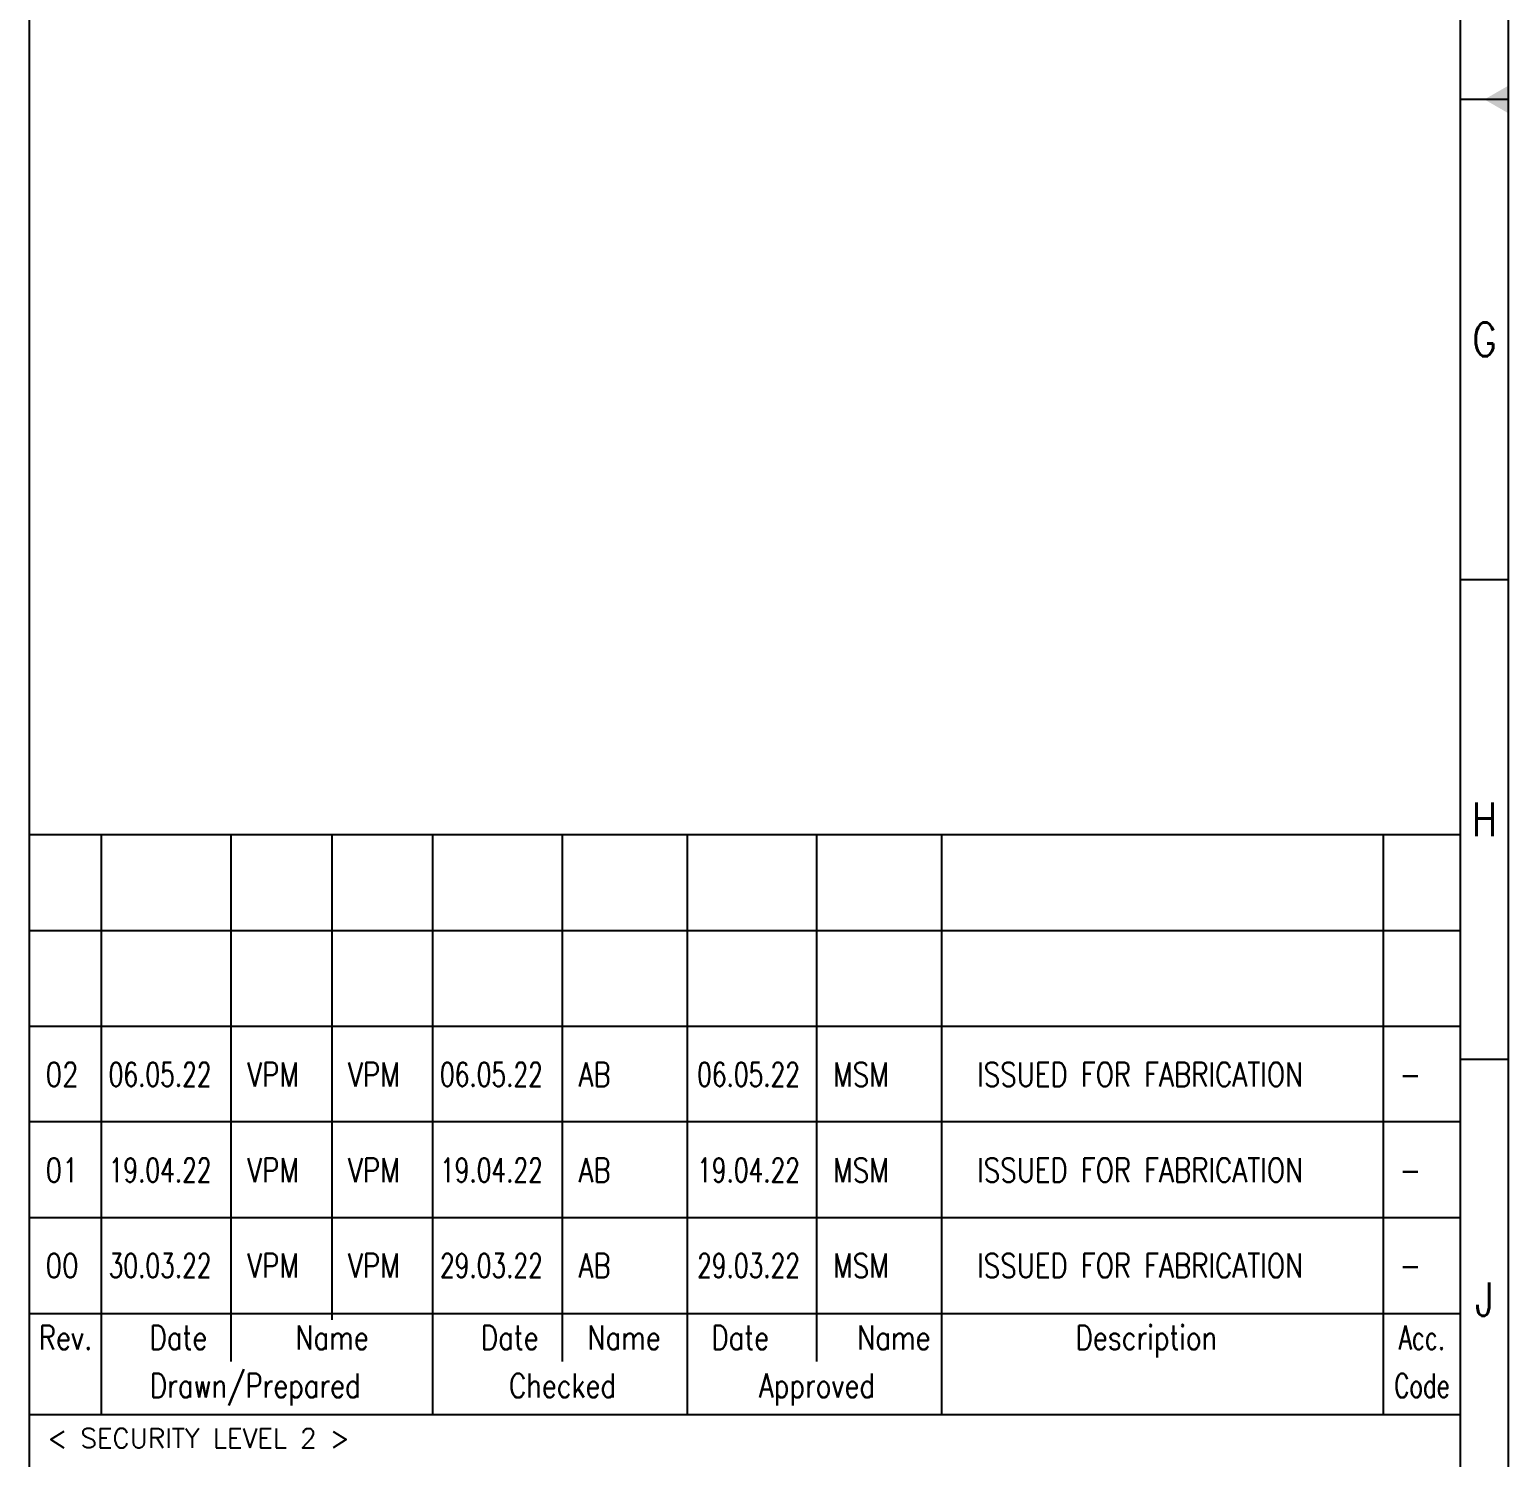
# Model space of a CAD drawing. Header units: inches. Extents: x 0 to 4002, y 0 to 2847.
# Drawn here: x 3252 to 4002, y 734 to 1459 of the extents above; entities that cross this region are included whole.
import ezdxf
from ezdxf.enums import TextEntityAlignment as Align

# ---------------------------------------------------------------- set-up
doc = ezdxf.new("R2010")
doc.units = ezdxf.units.IN
doc.header["$MEASUREMENT"] = 0
doc.styles.add('ROMANS', font='romans.shx', dxfattribs={"width": 0.85})

# ---------------------------------------------------------------- blocks, each defined once
blk = doc.blocks.new('Temp11')
for p, q in [((101660, 0), (101660, 72313)), ((101041, 619), (101041, 71694)), ((101660, 36157), (101041, 36157)), ((101041, 29965), (101660, 29965)), ((82591, 26674), (101041, 26674)), ((83519, 19193), (83519, 26674)), ((85191, 19874), (85191, 26674)), ((86491, 20412), (86491, 26674)), ((87791, 19193), (87791, 26674)), ((89463, 19874), (89463, 26674)), ((91073, 19193), (91073, 26674)), ((92744, 19874), (92744, 26674)), ((94354, 19193), (94354, 26674)), ((100050, 19193), (100050, 26674)), ((82591, 25436), (101041, 25436)), ((82591, 24203), (101041, 24203)), ((101041, 23774), (101660, 23774)), ((82591, 22969), (101041, 22969)), ((82591, 21731), (101041, 21731)), ((83519, 19193), (83519, 20802)), ((85191, 19874), (85191, 20802)), ((86491, 20493), (86491, 20802)), ((87791, 19193), (87791, 20802)), ((89463, 19874), (89463, 20802)), ((91073, 19193), (91073, 20802)), ((92744, 19874), (92744, 20802)), ((100050, 19193), (100050, 20802)), ((82591, 20493), (101041, 20493)), ((82591, 19193), (101041, 19193))]:
    blk.add_line(p, q)
at = {"linetype": 'Continuous'}
blk.add_line((82591, 619), (82591, 71694), dxfattribs=at)
blk.add_solid([(101660, 35978), (101660, 36335), (101660, 35978), (101350, 36157)])
at = {"style": 'ROMANS', "width": 0.8}
for s, p in [('G', (101350, 33061)), ('H', (101350, 26870)), ('J', (101350, 20679))]:
    blk.add_text(s, height=433, dxfattribs=at).set_placement(p, align=Align.MIDDLE_CENTER)
at = {"color": 1, "style": 'ROMANS', "width": 0.8}
for s, height, p in [('02', 309.6, (82798, 23423)), ('VPM', 309.6, (85398, 23423)), ('VPM', 309.6, (86698, 23423)), ('AB', 309.6, (89670, 23423)), ('MSM', 309.6, (92951, 23423)), ('ISSUED FOR FABRICATION', 309.56, (94810, 23423)), ('-', 310, (100257, 23423)), ('01', 309.6, (82798, 22189)), ('VPM', 309.6, (85398, 22189)), ('VPM', 309.6, (86698, 22189)), ('AB', 309.6, (89670, 22189)), ('MSM', 309.6, (92951, 22189)), ('ISSUED FOR FABRICATION', 309.56, (94810, 22189)), ('-', 310, (100257, 22189)), ('00', 309.6, (82798, 20957)), ('VPM', 309.6, (85398, 20957)), ('VPM', 309.6, (86698, 20957)), ('AB', 309.6, (89670, 20957)), ('MSM', 309.6, (92951, 20957)), ('ISSUED FOR FABRICATION', 309.56, (94810, 20957)), ('-', 310, (100257, 20957))]:
    blk.add_text(s, height=height, dxfattribs=at).set_placement(p)
at = {"color": 1, "style": 'ROMANS', "width": 0.656681}
for s, p, p2 in [('06.05.22', (83611, 23423), (84937, 23423)), ('06.05.22', (87883, 23423), (89209, 23423)), ('06.05.22', (91199, 23423), (92525, 23423)), ('19.04.22', (83611, 22189), (84937, 22189)), ('19.04.22', (87883, 22189), (89209, 22189)), ('19.04.22', (91199, 22189), (92525, 22189)), ('30.03.22', (83611, 20957), (84937, 20957)), ('29.03.22', (87883, 20957), (89209, 20957)), ('29.03.22', (91199, 20957), (92525, 20957))]:
    blk.add_text(s, height=309.6, dxfattribs=at).set_placement(p, p2, align=Align.FIT)
at = {"style": 'ROMANS'}
for s, height, width, p in [('Rev.', 309.6, 0.8, (83055, 20029)), ('Date', 309.6, 0.8, (84510, 20029)), ('Name', 309.6, 0.8, (86491, 20029)), ('Date', 309.6, 0.8, (88782, 20029)), ('Name', 309.6, 0.8, (90257, 20029)), ('Date', 309.6, 0.8, (91754, 20029)), ('Name', 309.6, 0.8, (93735, 20029)), ('Description', 309.56, 0.8, (96992, 20029)), ('Acc.', 309.6, 0.7, (100545, 20029)), ('Drawn/Prepared', 309.56, 0.8, (85501, 19409)), ('Checked', 309.6, 0.8, (89463, 19409)), ('Approved', 309.6, 0.8, (92744, 19409)), ('Code', 309.6, 0.7, (100545, 19409))]:
    blk.add_text(s, height=height, dxfattribs=dict(at, width=width)).set_placement(p, align=Align.CENTER)
at = {"color": 10, "style": 'ROMANS'}
blk.add_text('< SECURITY LEVEL 2 >', height=247.65, dxfattribs=at).set_placement((82821, 18761))

msp = doc.modelspace()

# ---------------------------------------------------------------- block references
at = {"xscale": 0.03937007874015748, "yscale": 0.03937007874015748, "zscale": 0.03937007874015748}
msp.add_blockref('Temp11', (0, 0), dxfattribs=at)

doc.saveas('drawing.dxf')
